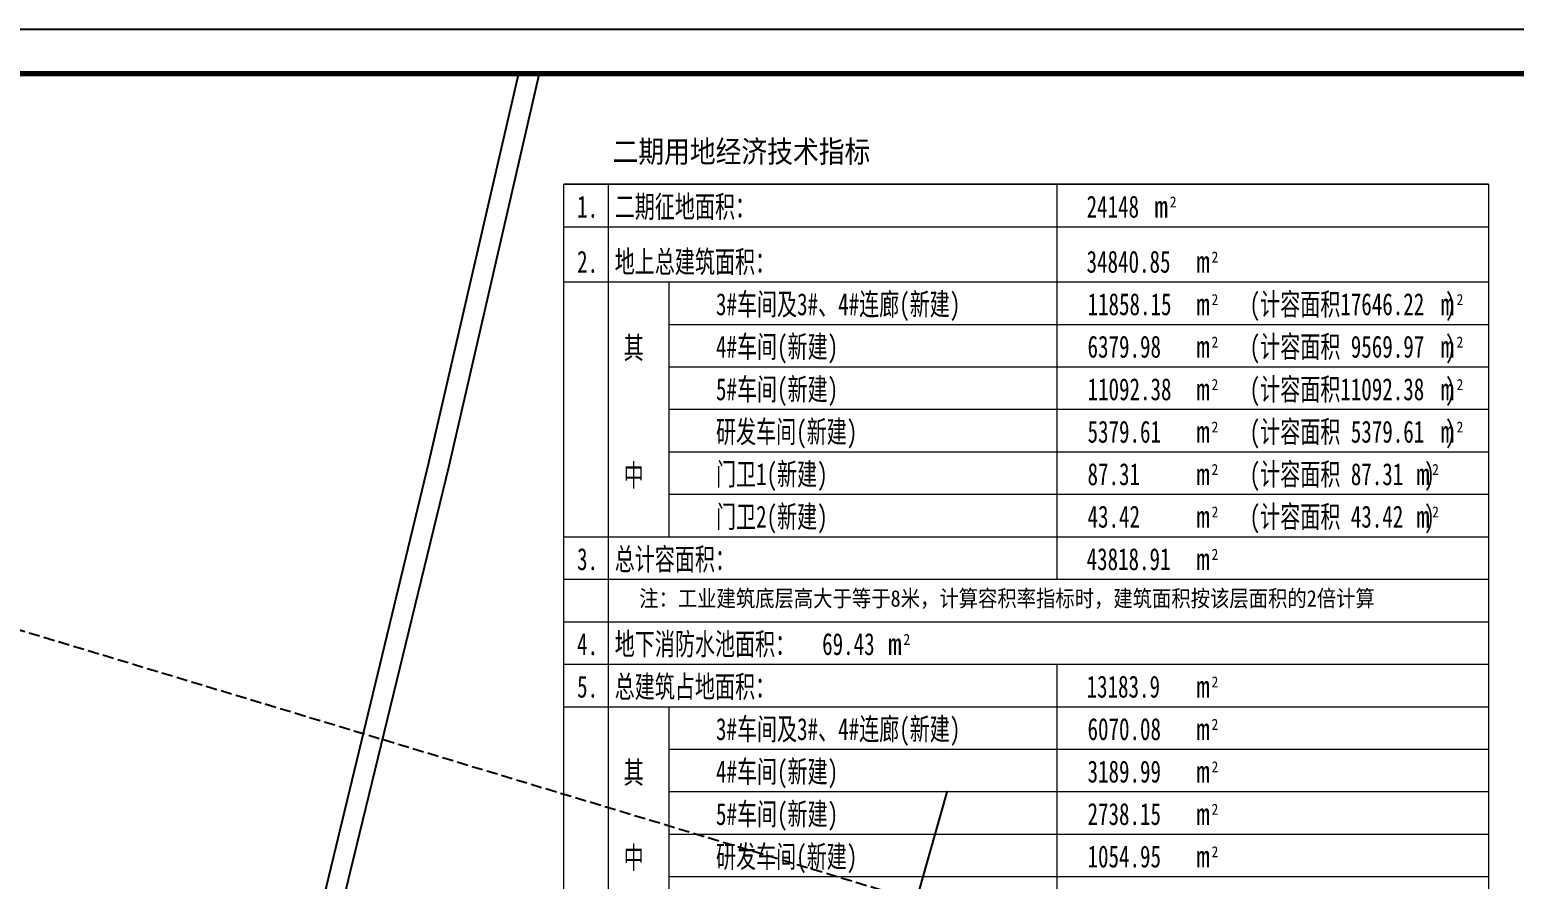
# Model space of a CAD drawing. Header units: metres. Extents: x 221342 to 221936, y -165780 to -165359.
# Drawn here: x 221606.6 to 221775.1, y -165455.7 to -165359.3 of the extents above; entities that cross this region are included whole.
import ezdxf

# ---------------------------------------------------------------- set-up
doc = ezdxf.new("R2010")
doc.units = ezdxf.units.M
doc.linetypes.add('DASH', pattern=[0.35, 0.25, -0.1])
for name, color, linetype in [('COLUMN', 220, 'Continuous'), ('PUB_DIM', 3, 'Continuous'), ('SOLID_HATCH', 251, 'Continuous'), ('TK', 3, 'Continuous'), ('zt-道路', 240, 'Continuous')]:
    doc.layers.add(name, color=color, linetype=linetype)
doc.styles.add('-黑体', font='txt', dxfattribs={"width": 0.7})

msp = doc.modelspace()

# ---------------------------------------------------------------- linework, layer by layer
at = {"layer": 'COLUMN', "color": 211, "linetype": 'DASH', "ltscale": 5, "flags": 128}
msp.add_lwpolyline([(221377.58, -165692.79), (221605.98, -165757.66), (221638.77, -165642.23), (221841.27, -165699.75), (221826.7, -165494.17), (221465, -165385.02)], close=True, dxfattribs=at)
at = {"layer": 'PUB_DIM', "color": 1, "lineweight": 0}
for p, q in [((221772.12, -165376.8), (221667.23, -165376.8)), ((221667.23, -165376.8), (221772.12, -165376.8)), ((221672.23, -165376.8), (221672.23, -165479.48)), ((221723.15, -165376.8), (221723.15, -165387.87)), ((221667.23, -165381.62), (221772.12, -165381.62)), ((221667.23, -165381.62), (221772.12, -165381.62)), ((221667.23, -165381.62), (221772.12, -165381.62)), ((221667.23, -165381.62), (221772.12, -165381.62)), ((221667.23, -165381.62), (221772.12, -165381.62)), ((221667.23, -165381.62), (221772.12, -165381.62)), ((221667.23, -165381.62), (221772.12, -165381.62)), ((221667.23, -165381.62), (221772.12, -165381.62)), ((221667.23, -165381.62), (221772.12, -165381.62)), ((221667.23, -165381.62), (221772.12, -165381.62)), ((221672.23, -165381.62), (221772.12, -165381.62)), ((221672.23, -165381.62), (221772.12, -165381.62)), ((221672.23, -165381.62), (221772.12, -165381.62)), ((221672.23, -165381.62), (221772.12, -165381.62)), ((221672.23, -165381.62), (221772.12, -165381.62)), ((221672.23, -165381.62), (221772.12, -165381.62)), ((221672.23, -165381.62), (221772.12, -165381.62)), ((221672.23, -165381.62), (221772.12, -165381.62)), ((221672.23, -165381.62), (221772.12, -165381.62)), ((221672.23, -165381.62), (221772.12, -165381.62)), ((221672.23, -165381.62), (221772.12, -165381.62)), ((221672.23, -165381.62), (221772.12, -165381.62)), ((221672.23, -165381.62), (221772.12, -165381.62)), ((221672.23, -165381.62), (221772.12, -165381.62)), ((221672.23, -165381.62), (221772.12, -165381.62)), ((221672.23, -165381.62), (221772.12, -165381.62)), ((221677.23, -165381.62), (221772.12, -165381.62)), ((221677.23, -165381.62), (221772.12, -165381.62)), ((221677.23, -165381.62), (221772.12, -165381.62)), ((221677.23, -165381.62), (221772.12, -165381.62)), ((221677.23, -165381.62), (221772.12, -165381.62)), ((221677.23, -165381.62), (221772.12, -165381.62)), ((221677.23, -165381.62), (221772.12, -165381.62)), ((221677.23, -165381.62), (221772.12, -165381.62)), ((221677.23, -165381.62), (221772.12, -165381.62)), ((221677.23, -165381.62), (221772.12, -165381.62)), ((221677.23, -165381.62), (221772.12, -165381.62)), ((221677.23, -165381.62), (221772.12, -165381.62)), ((221667.23, -165387.87), (221772.12, -165387.87)), ((221672.23, -165387.87), (221772.12, -165387.87)), ((221672.23, -165387.87), (221772.12, -165387.87)), ((221672.23, -165387.87), (221772.12, -165387.87)), ((221679.14, -165387.87), (221679.14, -165416.8)), ((221679.14, -165387.87), (221772.12, -165387.87)), ((221679.14, -165387.87), (221772.12, -165387.87)), ((221679.14, -165387.87), (221772.12, -165387.87)), ((221679.14, -165387.87), (221772.12, -165387.87)), ((221723.15, -165387.87), (221723.15, -165421.62)), ((221679.14, -165392.7), (221772.12, -165392.7)), ((221679.14, -165392.7), (221772.12, -165392.7)), ((221679.14, -165392.7), (221772.12, -165392.7)), ((221679.14, -165392.7), (221772.12, -165392.7)), ((221679.14, -165397.52), (221772.12, -165397.52)), ((221679.14, -165397.52), (221772.12, -165397.52)), ((221679.14, -165397.52), (221772.12, -165397.52)), ((221679.14, -165397.52), (221772.12, -165397.52)), ((221679.14, -165402.34), (221772.12, -165402.34)), ((221679.14, -165402.34), (221772.12, -165402.34)), ((221679.14, -165402.34), (221772.12, -165402.34)), ((221679.14, -165402.34), (221772.12, -165402.34)), ((221679.14, -165407.16), (221772.12, -165407.16)), ((221679.14, -165407.16), (221772.12, -165407.16)), ((221679.14, -165407.16), (221772.12, -165407.16)), ((221679.14, -165407.16), (221772.12, -165407.16)), ((221679.14, -165411.98), (221772.12, -165411.98)), ((221679.14, -165411.98), (221772.12, -165411.98)), ((221679.14, -165411.98), (221772.12, -165411.98)), ((221679.14, -165411.98), (221772.12, -165411.98)), ((221667.23, -165416.8), (221772.12, -165416.8)), ((221667.23, -165421.62), (221772.12, -165421.62)), ((221667.23, -165426.45), (221772.12, -165426.45)), ((221667.23, -165431.27), (221772.12, -165431.27)), ((221667.23, -165431.27), (221772.12, -165431.27)), ((221679.14, -165431.27), (221772.12, -165431.27)), ((221679.14, -165431.27), (221772.12, -165431.27)), ((221679.14, -165431.27), (221772.12, -165431.27)), ((221723.15, -165431.27), (221723.15, -165474.66)), ((221667.23, -165436.09), (221772.12, -165436.09)), ((221679.14, -165436.09), (221772.12, -165436.09)), ((221679.14, -165436.09), (221772.12, -165436.09)), ((221679.14, -165436.09), (221772.12, -165436.09)), ((221679.14, -165436.09), (221772.12, -165436.09)), ((221679.14, -165436.09), (221679.14, -165465.02)), ((221679.14, -165440.91), (221772.12, -165440.91)), ((221679.14, -165440.91), (221772.12, -165440.91)), ((221679.14, -165440.91), (221772.12, -165440.91)), ((221679.14, -165440.91), (221772.12, -165440.91)), ((221679.14, -165445.73), (221772.12, -165445.73)), ((221679.14, -165445.73), (221772.12, -165445.73)), ((221679.14, -165445.73), (221772.12, -165445.73)), ((221679.14, -165445.73), (221772.12, -165445.73)), ((221679.14, -165450.55), (221772.12, -165450.55)), ((221679.14, -165455.37), (221772.12, -165455.37))]:
    msp.add_line(p, q, dxfattribs=at)
msp.add_lwpolyline([(221667.23, -165479.48), (221667.23, -165376.8), (221772.12, -165376.8), (221772.12, -165479.48)], dxfattribs=at)
at = {"layer": 'SOLID_HATCH', "linetype": 'Continuous'}
msp.add_line((221679.21, -165556.68), (221710.75, -165445.64), dxfattribs=at)
at = {"layer": 'TK'}
msp.add_lwpolyline([(221341.68, -165779.75), (221936.18, -165779.75), (221936.18, -165359.25), (221341.68, -165359.25)], close=True, dxfattribs=at)
at = {"layer": 'TK', "const_width": 0.6}
msp.add_lwpolyline([(221354.18, -165774.75), (221931.18, -165774.75), (221931.18, -165364.25), (221354.18, -165364.25)], close=True, dxfattribs=at)
at = {"layer": 'zt-道路', "linetype": 'Continuous'}
for p, q in [((221662.07, -165364.24), (221651.89, -165408.27)), ((221664.42, -165364.24), (221654.18, -165408.81)), ((221651.89, -165408.27), (221640.8, -165454.35)), ((221654.18, -165408.81), (221642.98, -165454.78)), ((221640.8, -165454.35), (221633.6, -165484.1)), ((221642.98, -165454.78), (221635.86, -165484.79))]:
    msp.add_line(p, q, dxfattribs=at)

# ---------------------------------------------------------------- texts
at = {"layer": 'PUB_DIM', "color": 5, "lineweight": 0, "style": '-黑体'}
for s, height, width, p in [('二期用地经济技术指标', 2.5, 0.9, (221672.74, -165374.33)), ('1.', 2.5, 0.7, (221668.72, -165380.59)), ('m', 2.5, 0.9, (221734.23, -165380.59)), ('2', 1.25, 0.9, (221735.97, -165379.43)), ('2.', 2.5, 0.7, (221668.72, -165386.84)), ('34840.85', 2.5, 0.7, (221726.53, -165386.84)), ('m', 2.5, 0.9, (221738.98, -165386.84)), ('2', 1.25, 0.9, (221740.71, -165385.68)), ('m', 2.5, 0.9, (221738.98, -165391.66)), ('2', 1.25, 0.9, (221740.71, -165390.51)), ('m', 2.5, 0.9, (221766.69, -165391.66)), ('2', 1.25, 0.9, (221768.51, -165390.51)), ('其', 2.5, 0.7, (221674.01, -165396.6)), ('2', 1.25, 0.9, (221740.71, -165395.33)), ('2', 1.25, 0.9, (221768.51, -165395.33)), ('m', 2.5, 0.9, (221738.98, -165396.48)), ('m', 2.5, 0.9, (221766.69, -165396.48)), ('2', 1.25, 0.9, (221740.71, -165400.15)), ('2', 1.25, 0.9, (221768.51, -165400.15)), ('m', 2.5, 0.9, (221738.98, -165401.31)), ('m', 2.5, 0.9, (221766.69, -165401.31)), ('m', 2.5, 0.9, (221738.98, -165406.13)), ('2', 1.25, 0.9, (221740.71, -165404.97)), ('m', 2.5, 0.9, (221766.69, -165406.13)), ('2', 1.25, 0.9, (221768.51, -165404.97)), ('中', 2.5, 0.7, (221674.01, -165411.07)), ('m', 2.5, 0.9, (221738.98, -165410.95)), ('2', 1.25, 0.9, (221740.71, -165409.79)), ('m', 2.5, 0.9, (221763.92, -165410.95)), ('2', 1.25, 0.9, (221765.74, -165409.79)), ('m', 2.5, 0.9, (221738.98, -165415.77)), ('2', 1.25, 0.9, (221740.71, -165414.61)), ('m', 2.5, 0.9, (221763.92, -165415.77)), ('2', 1.25, 0.9, (221765.74, -165414.61)), ('3.', 2.5, 0.7, (221668.72, -165420.59)), ('43818.91', 2.5, 0.7, (221726.53, -165420.59)), ('m', 2.5, 0.9, (221738.98, -165420.59)), ('2', 1.25, 0.9, (221740.71, -165419.43)), ('注：工业建筑底层高大于等于8米，计算容积率指标时，建筑面积按该层面积的2倍计算', 1.875, 0.9, (221675.77, -165424.74)), ('4.', 2.5, 0.7, (221668.72, -165430.23)), ('2', 1.25, 0.9, (221705.75, -165429.08)), ('m', 2.5, 0.9, (221704.01, -165430.23)), ('5.', 2.5, 0.7, (221668.72, -165435.06)), ('总建筑占地面积：', 2.5, 0.7, (221672.99, -165435.06)), ('13183.9', 2.5, 0.7, (221726.53, -165435.06)), ('2', 1.25, 0.9, (221740.71, -165433.9)), ('m', 2.5, 0.9, (221738.98, -165435.06)), ('m', 2.5, 0.9, (221738.98, -165439.88)), ('2', 1.25, 0.9, (221740.71, -165438.72)), ('其', 2.5, 0.7, (221674.01, -165444.82)), ('m', 2.5, 0.9, (221738.98, -165444.7)), ('2', 1.25, 0.9, (221740.71, -165443.54)), ('m', 2.5, 0.9, (221738.98, -165449.52)), ('2', 1.25, 0.9, (221740.71, -165448.36)), ('中', 2.5, 0.7, (221674.01, -165454.46)), ('m', 2.5, 0.9, (221738.98, -165454.34)), ('2', 1.25, 0.9, (221740.71, -165453.18))]:
    msp.add_text(s, height=height, dxfattribs=dict(at, width=width)).set_placement(p)
at = {"layer": 'PUB_DIM', "color": 7, "lineweight": 0, "style": '-黑体', "width": 0.7}
for s, p in [('二期征地面积：', (221672.99, -165380.59)), ('24148', (221726.53, -165380.59)), ('地上总建筑面积：', (221672.99, -165386.84)), ('3#车间及3#、4#连廊(新建)', (221684.48, -165391.66)), ('4#车间(新建)', (221684.48, -165396.48)), ('5#车间(新建)', (221684.48, -165401.31)), ('研发车间(新建)', (221684.48, -165406.13)), ('5379.61', (221726.64, -165406.13)), ('(计容面积 5379.61  )', (221745.03, -165406.13)), ('门卫1(新建)', (221684.48, -165410.95)), ('87.31', (221726.64, -165410.95)), ('(计容面积 87.31  )', (221745.03, -165410.95)), ('门卫2(新建)', (221684.48, -165415.77)), ('43.42', (221726.64, -165415.77)), ('(计容面积 43.42  )', (221745.03, -165415.77)), ('总计容面积：', (221672.99, -165420.59)), ('地下消防水池面积：', (221672.99, -165430.23)), ('69.43', (221696.53, -165430.23)), ('3#车间及3#、4#连廊(新建)', (221684.48, -165439.88)), ('6070.08', (221726.64, -165439.88)), ('4#车间(新建)', (221684.48, -165444.7)), ('3189.99', (221726.64, -165444.7)), ('5#车间(新建)', (221684.48, -165449.52)), ('2738.15', (221726.64, -165449.52)), ('研发车间(新建)', (221684.48, -165454.34)), ('1054.95', (221726.64, -165454.34))]:
    msp.add_text(s, height=2.5, dxfattribs=at).set_placement(p)
at = {"layer": 'PUB_DIM', "color": 6, "lineweight": 0, "style": '-黑体', "width": 0.7}
for s, p in [('11858.15', (221726.64, -165391.66)), ('(计容面积17646.22  )', (221745.03, -165391.66)), ('6379.98', (221726.64, -165396.48)), ('(计容面积 9569.97  )', (221745.03, -165396.48)), ('11092.38', (221726.64, -165401.31)), ('(计容面积11092.38  )', (221745.03, -165401.31))]:
    msp.add_text(s, height=2.5, dxfattribs=at).set_placement(p)

doc.saveas('drawing.dxf')
